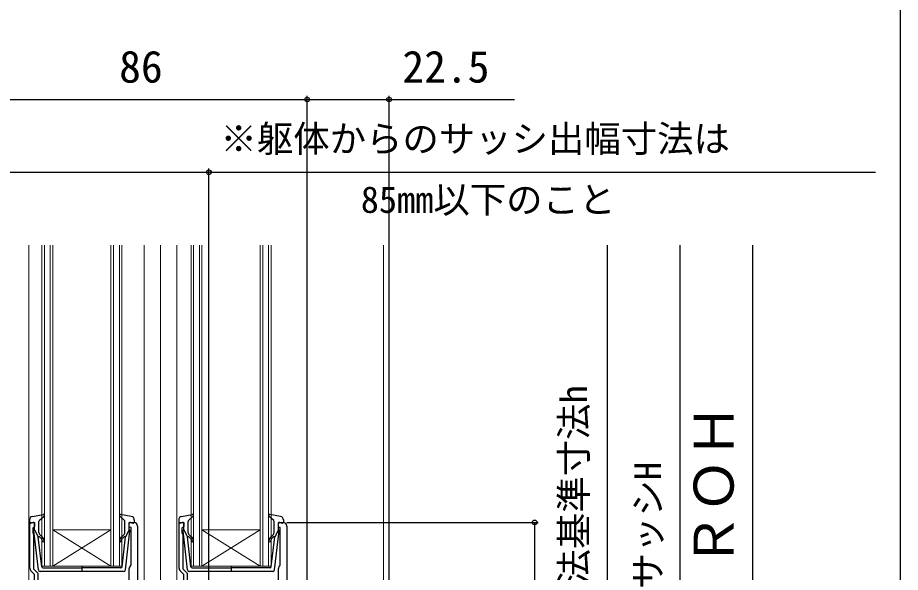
# Model space of a CAD drawing. Units: millimetres, scale not verified. Extents: x -529 to 521, y -782 to 778.
# Drawn here: x 278.1 to 520.7, y 140.3 to 292.7 of the extents above; entities that cross this region are included whole.
import ezdxf
from ezdxf.enums import TextEntityAlignment as Align

# ---------------------------------------------------------------- set-up
doc = ezdxf.new("R2010")
doc.units = ezdxf.units.MM
doc.header["$LTSCALE"] = 4
for name, color, linetype in [('0-2_YKK_11', 7, 'Continuous'), ('0-5_YKK_13', 4, 'Continuous'), ('0-7_YKK_D', 6, 'Continuous'), ('0-8_YKK_ZWAK', 7, 'Continuous')]:
    doc.layers.add(name, color=color, linetype=linetype)
doc.layers.add('0-4_YKK_12', color=2, linetype='Continuous', lineweight=18)
doc.styles.add('ＭＳ ゴシック', font='')
doc.styles.get('ＭＳ ゴシック').set_extended_font_data('MS Gothic')

msp = doc.modelspace()

# ---------------------------------------------------------------- linework, layer by layer
at = {"layer": '0-2_YKK_11'}
for p, q in [((311.1, 152.99), (311.1, 101.99)), ((352.1, 152.99), (352.1, 101.99)), ((308.8, 137.79), (308.8, 141.29)), ((349.8, 137.79), (349.8, 141.29))]:
    msp.add_line(p, q, dxfattribs=at)
for points in [[(281.5, 141.404), (281.5, 153.99), (282.8, 153.99), (282.8, 152.89), (282.5, 152.59), (282.3, 152.39), (282.3, 151.137), (282.4, 150.913), (282.5, 150.69), (282.5, 141.262), (283.7, 140.062), (283.7, 133.39)], [(309.185, 142.078), (309.3, 142.314), (309.3, 152.59), (308.8, 152.59), (308.8, 153.99), (310.1, 153.99)], [(322.5, 141.404), (322.5, 153.99), (323.8, 153.99), (323.8, 152.89), (323.5, 152.59), (323.3, 152.39), (323.3, 151.137), (323.4, 150.913), (323.5, 150.69), (323.5, 141.262), (324.7, 140.062), (324.7, 133.39)], [(350.185, 142.078), (350.3, 142.314), (350.3, 152.59), (349.8, 152.59), (349.8, 153.99), (351.1, 153.99)], [(282.8, 101.99), (282.8, 139.69), (281.793, 140.697)], [(323.8, 101.99), (323.8, 139.69), (322.793, 140.697)]]:
    msp.add_lwpolyline(points, dxfattribs=at)
for centre, start, end in [((310.1, 152.99), 0.00001, 89.99999), ((351.1, 152.99), 0.00001, 89.99999), ((282.5, 141.404), 179.99998, 224.99997), ((309.8, 141.29), 127.97988, 180.00004), ((323.5, 141.404), 179.99998, 224.99997), ((350.8, 141.29), 127.97988, 180.00004)]:
    msp.add_arc(centre, 1, start, end, dxfattribs=at)
at = {"layer": '0-4_YKK_12'}
for p, q in [((281.2, 230.196), (281.2, 101.989)), ((284.8, 141.99), (284.8, 230.196)), ((285.5, 230.196), (285.5, 141.99)), ((287.1, 141.99), (287.1, 230.196)), ((287.8, 230.196), (287.8, 141.99)), ((304.5, 230.196), (304.5, 141.99)), ((306.1, 141.99), (306.1, 230.196)), ((312.9, 230.196), (312.9, 127.608)), ((317.4, 230.196), (317.4, 101.989)), ((321.9, 230.196), (321.9, 101.989)), ((326.5, 230.196), (326.5, 141.99)), ((328.1, 141.99), (328.1, 230.196)), ((345.5, 230.196), (345.5, 141.99)), ((347.1, 141.99), (347.1, 230.196)), ((378.7, 230.196), (378.7, 134.99)), ((303.8, 151.99), (287.8, 151.99)), ((303.8, 141.99), (287.8, 151.99)), ((287.8, 141.99), (303.8, 151.99)), ((344.8, 151.99), (328.8, 151.99)), ((344.8, 141.99), (328.8, 151.99)), ((328.8, 141.99), (344.8, 151.99)), ((287.8, 141.99), (284.8, 141.99)), ((303.8, 141.99), (287.8, 141.99)), ((344.8, 141.99), (328.8, 141.99))]:
    msp.add_line(p, q, dxfattribs=at)
for points in [[(306.8, 230.196), (306.8, 141.99), (303.8, 141.99), (303.8, 230.196)], [(328.8, 230.196), (328.8, 141.99), (325.8, 141.99), (325.8, 230.196)], [(347.8, 230.196), (347.8, 141.99), (344.8, 141.99), (344.8, 230.196)]]:
    msp.add_lwpolyline(points, dxfattribs=at)
at = {"layer": '0-5_YKK_13'}
for p, q in [((282.217, 155.638), (285.145, 156.181)), ((284.098, 154.476), (285.402, 155.665)), ((307.502, 154.476), (306.198, 155.665)), ((309.382, 155.638), (306.455, 156.181)), ((323.217, 155.638), (326.145, 156.181)), ((325.098, 154.476), (326.402, 155.665)), ((348.502, 154.476), (347.198, 155.665)), ((350.382, 155.638), (347.455, 156.181)), ((281.4, 154.655), (281.4, 154.086)), ((282.419, 153.975), (281.78, 153.797)), ((282.8, 151.986), (282.8, 153.686)), ((284, 151.253), (284, 154.254)), ((307.6, 151.253), (307.6, 154.254)), ((308.8, 151.986), (308.8, 153.686)), ((309.18, 153.975), (309.819, 153.797)), ((310.2, 154.655), (310.2, 154.086)), ((322.4, 154.655), (322.4, 154.086)), ((323.419, 153.975), (322.78, 153.797)), ((323.8, 151.986), (323.8, 153.686)), ((325, 151.253), (325, 154.254)), ((348.6, 151.253), (348.6, 154.254)), ((349.8, 151.986), (349.8, 153.686)), ((350.18, 153.975), (350.819, 153.797)), ((351.2, 154.655), (351.2, 154.086)), ((283.849, 140.929), (282.602, 151.669)), ((282.8, 151.986), (283.813, 149.986)), ((284.864, 150.061), (284.357, 150.487)), ((306.736, 150.061), (307.243, 150.487)), ((307.751, 140.929), (308.998, 151.669)), ((308.8, 151.986), (307.787, 149.986)), ((324.849, 140.929), (323.602, 151.669)), ((323.8, 151.986), (324.813, 149.986)), ((325.864, 150.061), (325.357, 150.487)), ((347.736, 150.061), (348.243, 150.487)), ((348.751, 140.929), (349.998, 151.669)), ((349.8, 151.986), (348.787, 149.986)), ((284.769, 141.752), (283.813, 149.986)), ((284.159, 150), (284.543, 149.678)), ((306.831, 141.752), (307.787, 149.986)), ((307.44, 150), (307.057, 149.678)), ((325.769, 141.752), (324.813, 149.986)), ((325.159, 150), (325.543, 149.678)), ((347.831, 141.752), (348.787, 149.986)), ((348.44, 150), (348.057, 149.678)), ((285.067, 141.486), (295.8, 141.486)), ((295.8, 142.066), (295.8, 140.435)), ((306.533, 141.486), (295.8, 141.486)), ((326.067, 141.486), (336.8, 141.486)), ((336.8, 142.066), (336.8, 140.435)), ((347.533, 141.486), (336.8, 141.486)), ((307.255, 140.486), (284.345, 140.486)), ((348.255, 140.486), (325.345, 140.486))]:
    msp.add_line(p, q, dxfattribs=at)
for centre, radius, start, end in [((282.4, 154.655), 1, 100.51214, 180), ((285.2, 155.886), 0.3, 312.35531, 100.51214), ((306.4, 155.886), 0.3, 79.48786, 227.64469), ((309.2, 154.655), 1, 0, 79.48786), ((323.4, 154.655), 1, 100.51214, 180), ((326.2, 155.886), 0.3, 312.35531, 100.51214), ((347.4, 155.886), 0.3, 79.48786, 227.64469), ((350.2, 154.655), 1, 0, 79.48786), ((281.7, 154.086), 0.3, 180, 285.56536), ((282.5, 153.686), 0.3, 0, 105.56536), ((284.3, 154.254), 0.3, 132.35531, 180), ((307.3, 154.254), 0.3, 0, 47.64469), ((309.1, 153.686), 0.3, 74.43464, 180), ((309.9, 154.086), 0.3, 254.43464, 0), ((322.7, 154.086), 0.3, 180, 285.56536), ((323.5, 153.686), 0.3, 0, 105.56536), ((325.3, 154.254), 0.3, 132.35531, 180), ((348.3, 154.254), 0.3, 0, 47.64469), ((350.1, 153.686), 0.3, 74.43464, 180), ((350.9, 154.086), 0.3, 254.43464, 0), ((282.9, 151.704), 0.3, 109.47122, 186.62089), ((285, 151.253), 1, 180, 229.99999), ((306.6, 151.253), 1, 310.00001, 0), ((308.7, 151.704), 0.3, 353.37911, 70.52878), ((323.9, 151.704), 0.3, 109.47122, 186.62089), ((326, 151.253), 1, 180, 229.99999), ((347.6, 151.253), 1, 310.00001, 0), ((349.7, 151.704), 0.3, 353.37911, 70.52878), ((284.031, 149.847), 0.2, 49.99999, 186.62089), ((283.9, 148.912), 1, 0, 49.99999), ((283.9, 148.912), 1.5, 0, 49.99999), ((285.15, 148.912), 0.25, 180, 0), ((307.7, 148.912), 1.5, 130.00001, 180), ((306.45, 148.912), 0.25, 180, 0), ((307.7, 148.912), 1, 130.00001, 180), ((307.569, 149.847), 0.2, 353.37911, 130.00001), ((325.031, 149.847), 0.2, 49.99999, 186.62089), ((324.9, 148.912), 1, 0, 49.99999), ((324.9, 148.912), 1.5, 0, 49.99999), ((326.15, 148.912), 0.25, 180, 0), ((348.7, 148.912), 1.5, 130.00001, 180), ((347.45, 148.912), 0.25, 180, 0), ((348.7, 148.912), 1, 130.00001, 180), ((348.569, 149.847), 0.2, 353.37911, 130.00001), ((284.345, 140.986), 0.5, 186.62089, 270), ((285.067, 141.786), 0.3, 186.62089, 270), ((306.533, 141.786), 0.3, 270, 353.37911), ((307.255, 140.986), 0.5, 270, 353.37911), ((325.345, 140.986), 0.5, 186.62089, 270), ((326.067, 141.786), 0.3, 186.62089, 270), ((347.533, 141.786), 0.3, 270, 353.37911), ((348.255, 140.986), 0.5, 270, 353.37911)]:
    msp.add_arc(centre, radius, start, end, dxfattribs=at)
at = {"layer": '0-7_YKK_D'}
for p, q in [((271.7, 270.196), (357.7, 270.196)), ((357.7, 105.69), (357.7, 271.196)), ((357.7, 105.69), (357.7, 271.196)), ((380.199, 134.99), (380.199, 271.196)), ((330.7, 78.99), (330.7, 251.196)), ((440.199, 118.49), (440.199, 230.196)), ((460.199, 88.49), (460.199, 230.196)), ((480.199, 103.49), (480.199, 230.196)), ((352.1, 153.99), (421.199, 153.99)), ((420.199, 153.99), (420.199, 104.99))]:
    msp.add_line(p, q, dxfattribs=at)
for points in [[(357.7, 270.196), (380.199, 270.196), (414.703, 270.196)], [(262.1, 250.196), (330.7, 250.196), (513.841, 250.196)]]:
    msp.add_lwpolyline(points, dxfattribs=at)
for centre in [(357.7, 270.196), (357.7, 270.196), (380.199, 270.196), (330.7, 250.196), (420.199, 153.99)]:
    msp.add_circle(centre, 0.637, dxfattribs=at)
at = {"layer": '0-8_YKK_ZWAK'}
msp.add_lwpolyline([(-529.3, -782.3), (520.7, -782.3), (520.7, 747.7)], dxfattribs=at)

# ---------------------------------------------------------------- texts
at = {"layer": '0-7_YKK_D', "style": 'ＭＳ ゴシック'}
for s, height, p in [('86', 8.798, (306.041, 272.196)), ('22.5', 8.798, (383.862, 272.196)), ('※躯体からのサッシ出幅寸法は', 7.331, (333.886, 253.56)), ('85mm以下のこと', 7.331, (372.437, 236.833))]:
    msp.add_text(s, height=height, dxfattribs=at).set_placement(p, align=Align.BOTTOM_LEFT)
for s, height, p in [('内法基準寸法h', 7.331, (436.835, 126.673)), ('ＲＯＨ', 11, (478.199, 141.531)), ('サッシH', 7.331, (457.176, 135.622))]:
    msp.add_text(s, height=height, rotation=90, dxfattribs=at).set_placement(p, align=Align.BOTTOM_LEFT)

doc.saveas('drawing.dxf')
